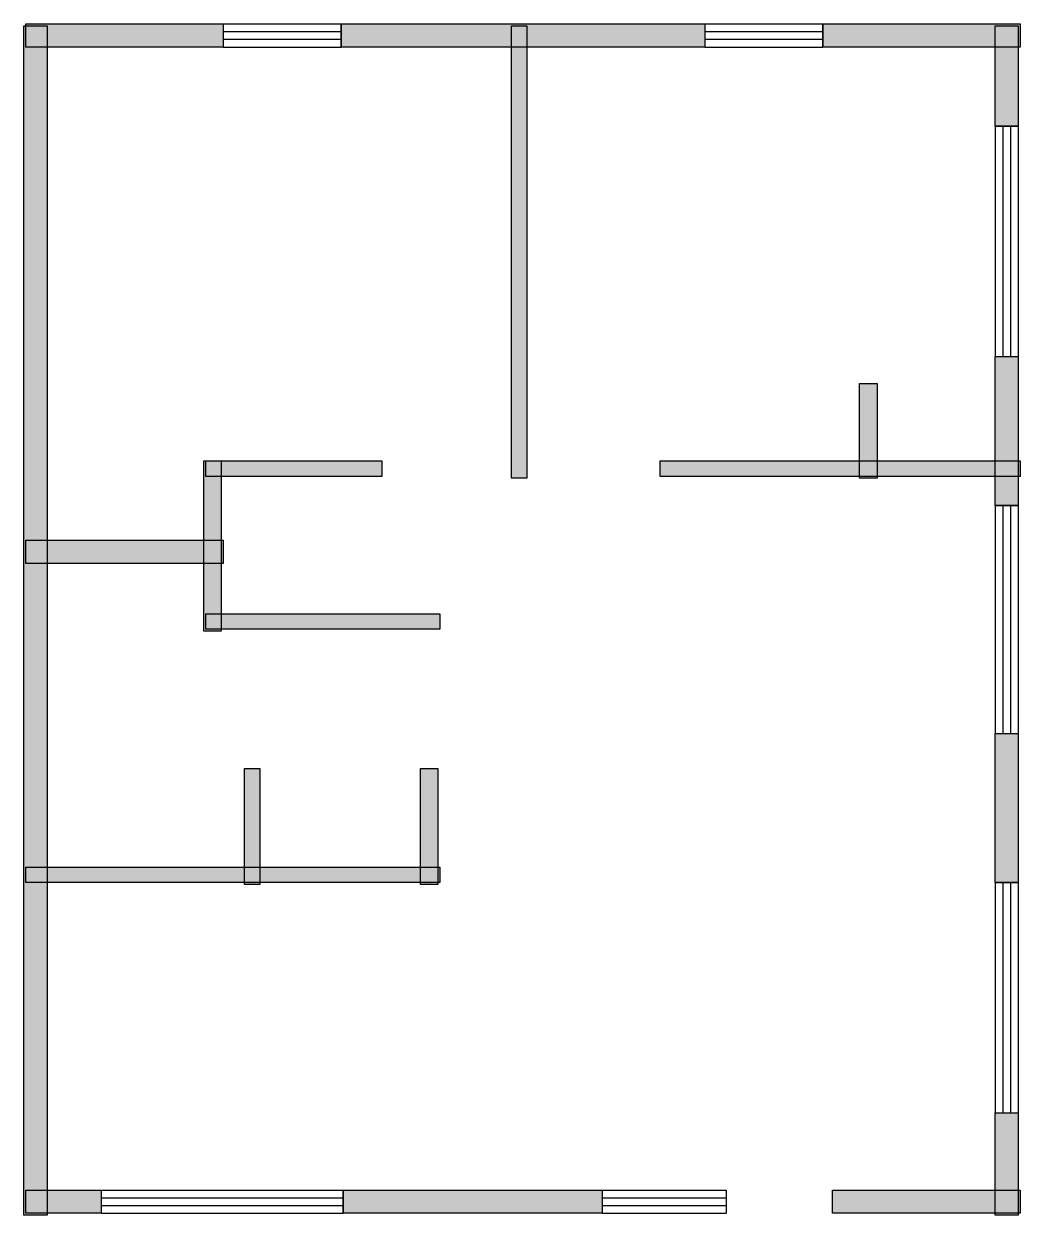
# Model space of a CAD drawing. Header units: centimetres. Extents: x 41 to 685, y 189 to 959.
import ezdxf

# ---------------------------------------------------------------- set-up
doc = ezdxf.new("R2010")
doc.units = ezdxf.units.CM
doc.layers.add('WALL', color=7, linetype='Continuous')
doc.layers.add('WINDOW', color=5, linetype='Continuous')

msp = doc.modelspace()

# ---------------------------------------------------------------- hatches: boundary and pattern name
at = {"layer": 'WALL'}
h = msp.add_hatch(color=256, dxfattribs=at)
h.dxf.hatch_style = 1
h.paths.add_polyline_path([(41.25, 957.5), (56.25, 957.5), (56.25, 188.75), (41.25, 188.75)])
h = msp.add_hatch(color=256, dxfattribs=at)
h.dxf.hatch_style = 1
h.paths.add_polyline_path([(42.5, 958.75), (170, 958.75), (170, 943.75), (42.5, 943.75)])
h = msp.add_hatch(color=256, dxfattribs=at)
h.dxf.hatch_style = 1
h.paths.add_polyline_path([(246.25, 958.75), (481.25, 958.75), (481.25, 943.75), (246.25, 943.75)])
h = msp.add_hatch(color=256, dxfattribs=at)
h.dxf.hatch_style = 1
h.paths.add_polyline_path([(356.25, 957.5), (366.25, 957.5), (366.25, 665), (356.25, 665)])
h = msp.add_hatch(color=256, dxfattribs=at)
h.dxf.hatch_style = 1
h.paths.add_polyline_path([(557.5, 958.75), (685, 958.75), (685, 943.75), (557.5, 943.75)])
h = msp.add_hatch(color=256, dxfattribs=at)
h.dxf.hatch_style = 1
h.paths.add_polyline_path([(668.75, 957.5), (683.75, 957.5), (683.75, 892.5), (668.75, 892.5)])
h = msp.add_hatch(color=256, dxfattribs=at)
h.dxf.hatch_style = 1
h.paths.add_polyline_path([(668.75, 743.75), (683.75, 743.75), (683.75, 647.5), (668.75, 647.5)])
h = msp.add_hatch(color=256, dxfattribs=at)
h.dxf.hatch_style = 1
h.paths.add_polyline_path([(581.25, 726.25), (592.5, 726.25), (592.5, 665), (581.25, 665)])
h = msp.add_hatch(color=256, dxfattribs=at)
h.dxf.hatch_style = 1
h.paths.add_polyline_path([(157.5, 676.25), (168.75, 676.25), (168.75, 566.25), (157.5, 566.25)])
h = msp.add_hatch(color=256, dxfattribs=at)
h.dxf.hatch_style = 1
h.paths.add_polyline_path([(158.75, 676.25), (272.5, 676.25), (272.5, 666.25), (158.75, 666.25)])
h = msp.add_hatch(color=256, dxfattribs=at)
h.dxf.hatch_style = 1
h.paths.add_polyline_path([(452.5, 676.25), (685, 676.25), (685, 666.25), (452.5, 666.25)])
h = msp.add_hatch(color=256, dxfattribs=at)
h.dxf.hatch_style = 1
h.paths.add_polyline_path([(42.5, 625), (170, 625), (170, 610), (42.5, 610)])
h = msp.add_hatch(color=256, dxfattribs=at)
h.dxf.hatch_style = 1
h.paths.add_polyline_path([(158.75, 577.5), (310, 577.5), (310, 567.5), (158.75, 567.5)])
h = msp.add_hatch(color=256, dxfattribs=at)
h.dxf.hatch_style = 1
h.paths.add_polyline_path([(668.75, 500), (683.75, 500), (683.75, 403.75), (668.75, 403.75)])
h = msp.add_hatch(color=256, dxfattribs=at)
h.dxf.hatch_style = 1
h.paths.add_polyline_path([(183.75, 477.5), (193.75, 477.5), (193.75, 402.5), (183.75, 402.5)])
h = msp.add_hatch(color=256, dxfattribs=at)
h.dxf.hatch_style = 1
h.paths.add_polyline_path([(297.5, 477.5), (308.75, 477.5), (308.75, 402.5), (297.5, 402.5)])
h = msp.add_hatch(color=256, dxfattribs=at)
h.dxf.hatch_style = 1
h.paths.add_polyline_path([(42.5, 413.75), (310, 413.75), (310, 403.75), (42.5, 403.75)])
h = msp.add_hatch(color=256, dxfattribs=at)
h.dxf.hatch_style = 1
h.paths.add_polyline_path([(668.75, 255), (683.75, 255), (683.75, 188.75), (668.75, 188.75)])
h = msp.add_hatch(color=256, dxfattribs=at)
h.dxf.hatch_style = 1
h.paths.add_polyline_path([(42.5, 205), (91.25, 205), (91.25, 190), (42.5, 190)])
h = msp.add_hatch(color=256, dxfattribs=at)
h.dxf.hatch_style = 1
h.paths.add_polyline_path([(247.5, 205), (415, 205), (415, 190), (247.5, 190)])
h = msp.add_hatch(color=256, dxfattribs=at)
h.dxf.hatch_style = 1
h.paths.add_polyline_path([(563.75, 205), (685, 205), (685, 190), (563.75, 190)])

# ---------------------------------------------------------------- linework, layer by layer
for points in [[(41.25, 957.5), (56.25, 957.5), (56.25, 188.75), (41.25, 188.75)], [(42.5, 958.75), (170, 958.75), (170, 943.75), (42.5, 943.75)], [(246.25, 958.75), (481.25, 958.75), (481.25, 943.75), (246.25, 943.75)], [(356.25, 957.5), (366.25, 957.5), (366.25, 665), (356.25, 665)], [(557.5, 958.75), (685, 958.75), (685, 943.75), (557.5, 943.75)], [(668.75, 957.5), (683.75, 957.5), (683.75, 892.5), (668.75, 892.5)], [(668.75, 743.75), (683.75, 743.75), (683.75, 647.5), (668.75, 647.5)], [(581.25, 726.25), (592.5, 726.25), (592.5, 665), (581.25, 665)], [(157.5, 676.25), (168.75, 676.25), (168.75, 566.25), (157.5, 566.25)], [(158.75, 676.25), (272.5, 676.25), (272.5, 666.25), (158.75, 666.25)], [(452.5, 676.25), (685, 676.25), (685, 666.25), (452.5, 666.25)], [(42.5, 625), (170, 625), (170, 610), (42.5, 610)], [(158.75, 577.5), (310, 577.5), (310, 567.5), (158.75, 567.5)], [(668.75, 500), (683.75, 500), (683.75, 403.75), (668.75, 403.75)], [(183.75, 477.5), (193.75, 477.5), (193.75, 402.5), (183.75, 402.5)], [(297.5, 477.5), (308.75, 477.5), (308.75, 402.5), (297.5, 402.5)], [(42.5, 413.75), (310, 413.75), (310, 403.75), (42.5, 403.75)], [(668.75, 255), (683.75, 255), (683.75, 188.75), (668.75, 188.75)], [(42.5, 205), (91.25, 205), (91.25, 190), (42.5, 190)], [(247.5, 205), (415, 205), (415, 190), (247.5, 190)], [(563.75, 205), (685, 205), (685, 190), (563.75, 190)]]:
    msp.add_lwpolyline(points, close=True, dxfattribs=at)
at = {"layer": 'WINDOW'}
for p, q in [((170, 958.75), (246.25, 958.75)), ((170, 958.75), (170, 943.75)), ((246.25, 958.75), (246.25, 943.75)), ((481.25, 958.75), (557.5, 958.75)), ((481.25, 958.75), (481.25, 943.75)), ((557.5, 958.75), (557.5, 943.75)), ((170, 953.75), (246.25, 953.75)), ((170, 948.75), (246.25, 948.75)), ((481.25, 953.75), (557.5, 953.75)), ((481.25, 948.75), (557.5, 948.75)), ((170, 943.75), (246.25, 943.75)), ((481.25, 943.75), (557.5, 943.75)), ((668.75, 892.5), (668.75, 743.75)), ((668.75, 892.5), (683.75, 892.5)), ((673.75, 892.5), (673.75, 743.75)), ((678.75, 892.5), (678.75, 743.75)), ((683.75, 892.5), (683.75, 743.75)), ((668.75, 743.75), (683.75, 743.75)), ((668.75, 647.5), (668.75, 500)), ((668.75, 647.5), (683.75, 647.5)), ((673.75, 647.5), (673.75, 500)), ((678.75, 647.5), (678.75, 500)), ((683.75, 647.5), (683.75, 500)), ((668.75, 500), (683.75, 500)), ((668.75, 403.75), (668.75, 255)), ((668.75, 403.75), (683.75, 403.75)), ((673.75, 403.75), (673.75, 255)), ((678.75, 403.75), (678.75, 255)), ((683.75, 403.75), (683.75, 255)), ((668.75, 255), (683.75, 255)), ((91.25, 205), (247.5, 205)), ((91.25, 205), (91.25, 190)), ((247.5, 205), (247.5, 190)), ((415, 205), (495, 205)), ((415, 205), (415, 190)), ((495, 205), (495, 190)), ((91.25, 200), (247.5, 200)), ((91.25, 195), (247.5, 195)), ((415, 200), (495, 200)), ((415, 195), (495, 195)), ((91.25, 190), (247.5, 190)), ((415, 190), (495, 190))]:
    msp.add_line(p, q, dxfattribs=at)

doc.saveas('drawing.dxf')
